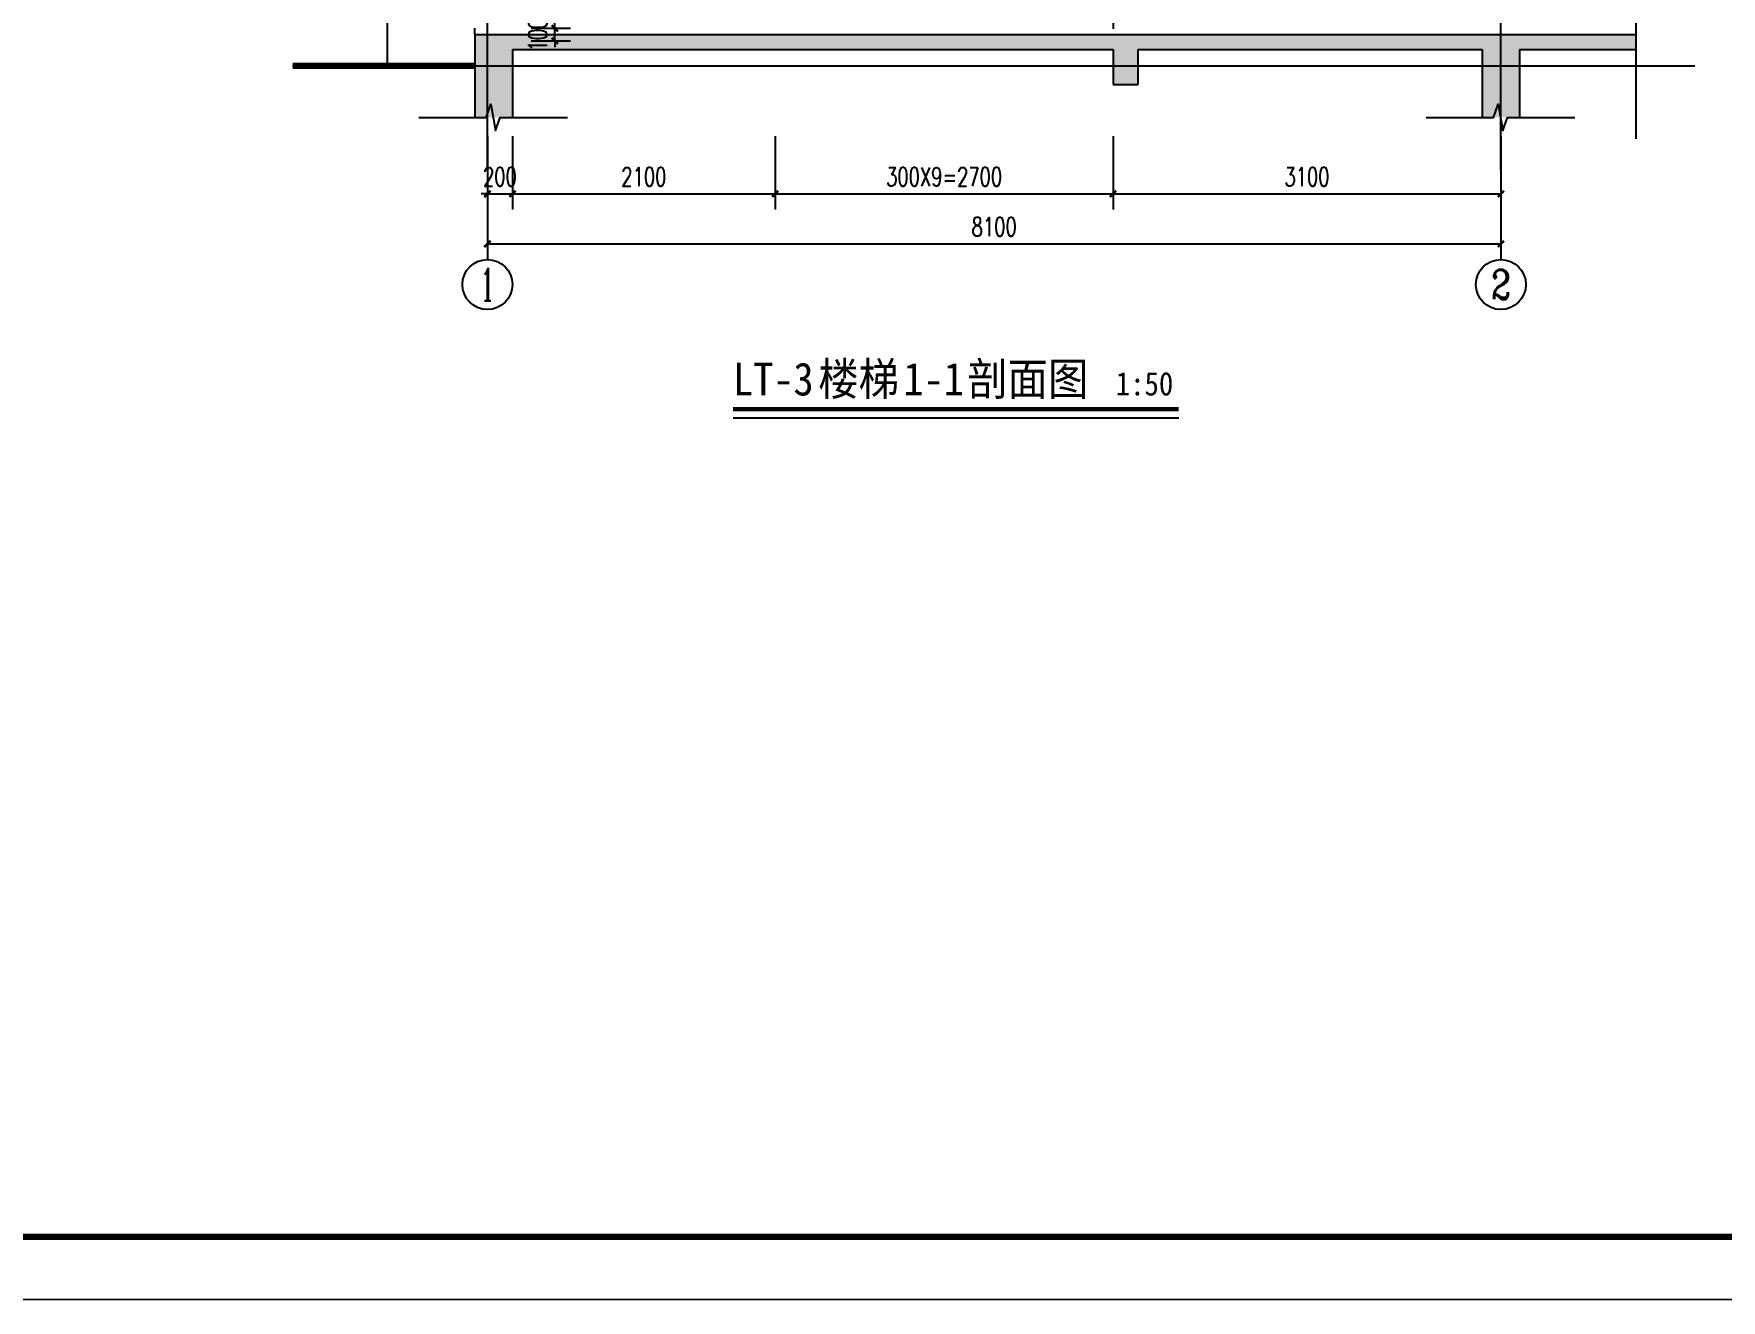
# Model space of a CAD drawing. Extents: x 1738711 to 2346805, y 1189731 to 2516152.
# Drawn here: x 2087986 to 2101473, y 1368210 to 1378333 of the extents above; entities that cross this region are included whole.
import ezdxf
from ezdxf.enums import TextEntityAlignment as Align

# ---------------------------------------------------------------- set-up
doc = ezdxf.new("R2010")
doc.units = 0
doc.header["$LTSCALE"] = 1000
doc.header["$MEASUREMENT"] = 0
doc.linetypes.add('DASH', pattern=[0.35, 0.25, -0.1])
doc.linetypes.add('复件 140224通州运河二期售楼部条件图_t3$0$X-ME SHAFT SH$0$X-B2$0$WATER_LINE', pattern=[0])
for name, color, linetype in [('AXIS', 3, 'Continuous'), ('AXIS_TEXT', 7, 'Continuous'), ('DIM_SYMB', 3, 'Continuous'), ('DOTE', 1, 'Continuous'), ('PUB_DIM', 3, 'Continuous'), ('PUB_HATCH', 8, 'Continuous'), ('PUB_TEXT', 7, 'Continuous'), ('TK', 4, 'Continuous'), ('WALL', 40, 'Continuous'), ('切线', 35, 'Continuous'), ('看线', 8, 'Continuous')]:
    doc.layers.add(name, color=color, linetype=linetype)
doc.styles.add('_TCH_AXIS', font='COMPLEX', dxfattribs={"bigfont": 'GBCBIG'})
doc.styles.add('_TCH_DIM_T3', font='SIMPLEX', dxfattribs={"width": 0.705882, "bigfont": 'GBCBIG'})
doc.styles.add('COMPLEX', font='COMPLEX')
doc.styles.add('宋体', font='SIMSUN.TTF', dxfattribs={"width": 0.75})
doc.styles.add('黑体', font='simhei_0.ttf', dxfattribs={"width": 0.9})
doc.dimstyles.new('_TCH_ARCH&&50', dxfattribs={"dimtxt": 148.75, "dimasz": 50, "dimexe": 125, "dimexo": 150, "dimgap": 63.125, "dimtad": 1, "dimdec": 0, "dimzin": 0, "dimdsep": 46, "dimtxsty": '_TCH_DIM_T3', "dimblk": 'ARCHTICK', "dimcen": 0.09, "dimclrt": 7, "dimazin": 2, "dimtfac": 1, "dimtdec": 0, "dimtix": 1, "dimtmove": 2, "dimatfit": 3, "dimfxl": 50, "dimtolj": 1, "dimtzin": 0, "dimarcsym": 0})

# ---------------------------------------------------------------- blocks, each defined once
blk = doc.blocks.new('hjashrtahreahe')
at = {"layer": 'TK', "color": 7, "const_width": 25}
blk.add_lwpolyline([(0, 59400), (84100, 59400), (84100, 0), (0, 0)], close=True, dxfattribs=at)
at = {"layer": 'TK', "color": 3, "const_width": 100}
blk.add_lwpolyline([(2500, 1000), (2500, 58400), (83100, 58400), (83100, 1000)], close=True, dxfattribs=at)
at = {"layer": 'TK', "style": '宋体', "width": 0.75}
for tag, height, p in [('项目负责人', 350, (6003, 57089)), ('专业负责人', 350, (6003, 56224)), ('设计人', 350, (6003, 55419)), ('版号1', 250, (77304, 22193)), ('时间1', 250, (82405, 22193)), ('版号2', 250, (77304, 21593)), ('时间2', 250, (82405, 21593)), ('版号3', 250, (77304, 20993)), ('时间3', 250, (82405, 20993)), ('建筑会签', 0.0001, (78978, 2403)), ('电气会签', 0.0001, (82128, 2403)), ('结构会签', 0.0001, (78978, 1803)), ('暖通会签', 0.0001, (82128, 1803)), ('给排水会签', 0.0001, (78978, 1250)), ('智能化会签', 0.0001, (82128, 1250))]:
    blk.add_attdef(tag, text='', height=height, dxfattribs=at).set_placement(p, align=Align.CENTER)
for tag, p in [('合作设计单位', (80816, 48986)), ('版号说明1', (79854, 22318)), ('版号说明2', (79854, 21718)), ('版号说明3', (79854, 21118)), ('浙江绿储科技有限公司', (80545, 16036)), ('百兆瓦级集中式熔盐储能关键', (80545, 14953)), ('设备研发及制造基地项目', (80545, 14603)), ('1#研发楼', (80545, 13636)), ('图名', (80545, 12436)), ('工程编号', (78978, 11461)), ('子项编号', (82128, 11461)), ('建筑', (78978, 10711)), ('图号', (82128, 10711)), ('施工图', (78978, 9961)), ('2023.03', (82128, 9961)), ('审定', (79353, 8461)), ('审核', (79353, 7711)), ('工程负责', (79353, 6961)), ('专业负责', (79353, 6211)), ('设计', (79353, 5461)), ('制图', (79353, 4711)), ('校对', (79353, 3961))]:
    blk.add_attdef(tag, text='', height=250, dxfattribs=at).set_placement(p, align=Align.MIDDLE_CENTER)
blk = doc.blocks.new('_ArchTick')
at = {"color": 0, "linetype": 'ByBlock', "const_width": 0.4}
blk.add_lwpolyline([(-0.5, -0.5), (0.5, 0.5)], dxfattribs=at)
blk = doc.blocks.new('*D2220')
at = {"layer": 'Defpoints', "color": 0, "transparency": 16777216}
for p in [(2091812, 1378376), (2092151, 1378376), (2091812, 1378276)]:
    blk.add_point(p, dxfattribs=at)
at = {"layer": 'PUB_DIM', "color": 0, "lineweight": -2, "transparency": 16777216}
for p, q in [((2091962, 1378376), (2092276, 1378376)), ((2092151, 1378376), (2092151, 1378426)), ((2092151, 1378276), (2092151, 1378376)), ((2091962, 1378276), (2092276, 1378276)), ((2092151, 1378276), (2092151, 1378226))]:
    blk.add_line(p, q, dxfattribs=at)
at = {"layer": 'PUB_DIM', "color": 0, "lineweight": -2, "transparency": 16777216, "xscale": 50, "yscale": 50, "zscale": 50}
for p, rotation in [((2092151, 1378376), 270), ((2092151, 1378276), 90)]:
    blk.add_blockref('_ArchTick', p, dxfattribs=dict(at, rotation=rotation))
at = {"layer": 'PUB_DIM', "color": 7, "transparency": 16777216, "insert": (2092014, 1378326), "char_height": 148.8, "attachment_point": 5, "rotation": 90, "style": '_TCH_DIM_T3'}
blk.add_mtext('\\A1;100', dxfattribs=at)
blk = doc.blocks.new('*D2226')
at = {"layer": 'Defpoints', "color": 0, "transparency": 16777216}
for p in [(2091612, 1377264), (2099712, 1377264), (2099712, 1376653)]:
    blk.add_point(p, dxfattribs=at)
at = {"layer": 'PUB_DIM', "color": 0, "lineweight": -2, "transparency": 16777216}
for p, q in [((2091612, 1377114), (2091612, 1376528)), ((2099712, 1377114), (2099712, 1376528)), ((2091612, 1376653), (2099712, 1376653))]:
    blk.add_line(p, q, dxfattribs=at)
at = {"layer": 'PUB_DIM', "color": 0, "lineweight": -2, "transparency": 16777216, "xscale": 50, "yscale": 50, "zscale": 50, "rotation": 180}
blk.add_blockref('_ArchTick', (2091612, 1376653), dxfattribs=at)
at = {"layer": 'PUB_DIM', "color": 0, "lineweight": -2, "transparency": 16777216, "xscale": 50, "yscale": 50, "zscale": 50}
blk.add_blockref('_ArchTick', (2099712, 1376653), dxfattribs=at)
at = {"layer": 'PUB_DIM', "color": 7, "transparency": 16777216, "insert": (2095662, 1376790), "char_height": 148.8, "attachment_point": 5, "style": '_TCH_DIM_T3'}
blk.add_mtext('\\A1;8100', dxfattribs=at)
blk = doc.blocks.new('*D2227')
at = {"layer": 'Defpoints', "color": 0, "transparency": 16777216}
for p in [(2091612, 1377664), (2091812, 1377664), (2091812, 1377053)]:
    blk.add_point(p, dxfattribs=at)
at = {"layer": 'PUB_DIM', "color": 0, "lineweight": -2, "transparency": 16777216}
for p, q in [((2091612, 1377514), (2091612, 1376928)), ((2091812, 1377514), (2091812, 1376928)), ((2091612, 1377053), (2091562, 1377053)), ((2091612, 1377053), (2091812, 1377053)), ((2091812, 1377053), (2091862, 1377053))]:
    blk.add_line(p, q, dxfattribs=at)
at = {"layer": 'PUB_DIM', "color": 0, "lineweight": -2, "transparency": 16777216, "xscale": 50, "yscale": 50, "zscale": 50}
blk.add_blockref('_ArchTick', (2091612, 1377053), dxfattribs=at)
at = {"layer": 'PUB_DIM', "color": 0, "lineweight": -2, "transparency": 16777216, "xscale": 50, "yscale": 50, "zscale": 50, "rotation": 180}
blk.add_blockref('_ArchTick', (2091812, 1377053), dxfattribs=at)
at = {"layer": 'PUB_DIM', "color": 7, "transparency": 16777216, "insert": (2091712, 1377190), "char_height": 148.8, "attachment_point": 5, "style": '_TCH_DIM_T3'}
blk.add_mtext('\\A1;200', dxfattribs=at)
blk = doc.blocks.new('*D2228')
at = {"layer": 'Defpoints', "color": 0, "transparency": 16777216}
for p in [(2091812, 1377664), (2093912, 1377664), (2093912, 1377053)]:
    blk.add_point(p, dxfattribs=at)
at = {"layer": 'PUB_DIM', "color": 0, "lineweight": -2, "transparency": 16777216}
for p, q in [((2091812, 1377514), (2091812, 1376928)), ((2093912, 1377514), (2093912, 1376928)), ((2091812, 1377053), (2093912, 1377053))]:
    blk.add_line(p, q, dxfattribs=at)
at = {"layer": 'PUB_DIM', "color": 0, "lineweight": -2, "transparency": 16777216, "xscale": 50, "yscale": 50, "zscale": 50, "rotation": 180}
blk.add_blockref('_ArchTick', (2091812, 1377053), dxfattribs=at)
at = {"layer": 'PUB_DIM', "color": 0, "lineweight": -2, "transparency": 16777216, "xscale": 50, "yscale": 50, "zscale": 50}
blk.add_blockref('_ArchTick', (2093912, 1377053), dxfattribs=at)
at = {"layer": 'PUB_DIM', "color": 7, "transparency": 16777216, "insert": (2092862, 1377190), "char_height": 148.8, "attachment_point": 5, "style": '_TCH_DIM_T3'}
blk.add_mtext('\\A1;2100', dxfattribs=at)
blk = doc.blocks.new('*D2229')
at = {"layer": 'Defpoints', "color": 0, "transparency": 16777216}
for p in [(2093912, 1377664), (2096612, 1377664), (2096612, 1377053)]:
    blk.add_point(p, dxfattribs=at)
at = {"layer": 'PUB_DIM', "color": 0, "lineweight": -2, "transparency": 16777216}
for p, q in [((2093912, 1377514), (2093912, 1376928)), ((2096612, 1377514), (2096612, 1376928)), ((2093912, 1377053), (2096612, 1377053))]:
    blk.add_line(p, q, dxfattribs=at)
at = {"layer": 'PUB_DIM', "color": 0, "lineweight": -2, "transparency": 16777216, "xscale": 50, "yscale": 50, "zscale": 50, "rotation": 180}
blk.add_blockref('_ArchTick', (2093912, 1377053), dxfattribs=at)
at = {"layer": 'PUB_DIM', "color": 0, "lineweight": -2, "transparency": 16777216, "xscale": 50, "yscale": 50, "zscale": 50}
blk.add_blockref('_ArchTick', (2096612, 1377053), dxfattribs=at)
at = {"layer": 'PUB_DIM', "color": 7, "transparency": 16777216, "insert": (2095262, 1377190), "char_height": 148.75, "attachment_point": 5, "style": '_TCH_DIM_T3'}
blk.add_mtext('\\A1;300X9=2700', dxfattribs=at)
blk = doc.blocks.new('*D2230')
at = {"layer": 'Defpoints', "color": 0, "transparency": 16777216}
for p in [(2096612, 1377664), (2099712, 1377664), (2099712, 1377053)]:
    blk.add_point(p, dxfattribs=at)
at = {"layer": 'PUB_DIM', "color": 0, "lineweight": -2, "transparency": 16777216}
for p, q in [((2096612, 1377514), (2096612, 1376928)), ((2099712, 1377514), (2099712, 1376928)), ((2096612, 1377053), (2099712, 1377053))]:
    blk.add_line(p, q, dxfattribs=at)
at = {"layer": 'PUB_DIM', "color": 0, "lineweight": -2, "transparency": 16777216, "xscale": 50, "yscale": 50, "zscale": 50, "rotation": 180}
blk.add_blockref('_ArchTick', (2096612, 1377053), dxfattribs=at)
at = {"layer": 'PUB_DIM', "color": 0, "lineweight": -2, "transparency": 16777216, "xscale": 50, "yscale": 50, "zscale": 50}
blk.add_blockref('_ArchTick', (2099712, 1377053), dxfattribs=at)
at = {"layer": 'PUB_DIM', "color": 7, "transparency": 16777216, "insert": (2098162, 1377190), "char_height": 148.8, "attachment_point": 5, "style": '_TCH_DIM_T3'}
blk.add_mtext('\\A1;3100', dxfattribs=at)
blk = doc.blocks.new('_AXISO')
blk.add_circle((0, 0), 0.5)
at = {"layer": 'AXIS_TEXT', "style": 'COMPLEX', "width": 1.041667}
blk.add_attdef('A', text='', height=0.56, dxfattribs=at).set_placement((-0.25, -0.28), (0.25, -0.28), align=Align.FIT)

msp = doc.modelspace()

# ---------------------------------------------------------------- hatches: boundary and pattern name
at = {"layer": 'PUB_HATCH', "linetype": '复件 140224通州运河二期售楼部条件图_t3$0$X-ME SHAFT SH$0$X-B2$0$WATER_LINE'}
h = msp.add_hatch(dxfattribs=at)
h.set_pattern_fill('钢筋混凝土', color=256, scale=50, style=0)
h.set_pattern_definition([(45, (169519.91, 20180.16), (-88.3883476, 88.3883476), []), (50, (169519.9, 20180.16), (358.63009, -31.376067), [37.5, -412.5]), (355, (169519.9, 20180.16), (-69.375667, 376.096067), [30, -330]), (100.4514, (169549.8, 20177.55), (289.25469, 344.71977), [31.870095, -350.571056]), (46.1842, (169519.9, 20280.16), (533.620524, -82.75951), [56.25, -618.75]), (96.6356, (169564.4, 20273.27), (467.33135, 487.05894), [47.80514, -525.8565]), (351.1842, (169519.9, 20280.16), (467.33097, 487.0593), [45, -495]), (21, (169569.9, 20255.16), (298.453526, -201.309445), [37.5, -412.5]), (326, (169569.9, 20255.16), (121.657666, 362.57502), [30, -330]), (71.4514, (169594.78, 20238.4), (420.111314, 161.26525), [31.870095, -350.571056]), (37.5, (169519.91, 20180.16), (6.079928, 166.446927), [0, -326, 0, -335, 0, -331.25]), (7.5, (169519.9, 20180.16), (131.534769, 197.205856), [0, -191, 0, -318.5, 0, -126.25]), (327.5, (169408.41, 20180.16), (266.911218, -11.277436), [0, -125, 0, -390, 0, -517.5]), (317.5, (169358.4, 20180.16), (291.593085, 50.052491), [0, -162.5, 0, -259, 0, -367.5])])
h.paths.add_polyline_path([(2091511.8, 1377663.6), (2091511.8, 1378326.1), (2100791.8, 1378326.1), (2100791.8, 1378206.1), (2099861.8, 1378206.1), (2099861.8, 1377663.6), (2099561.8, 1377663.6), (2099561.8, 1378206.1), (2096811.8, 1378206.1), (2096811.8, 1377926.1), (2096611.8, 1377926.1), (2096611.8, 1378206.1), (2091811.8, 1378206.1), (2091811.8, 1377663.6)])

# ---------------------------------------------------------------- linework, layer by layer
at = {"layer": 'AXIS'}
for p, q in [((2091611.8, 1377027.9), (2091611.8, 1376527.9)), ((2099711.8, 1377027.9), (2099711.8, 1376527.9))]:
    msp.add_line(p, q, dxfattribs=at)
at = {"layer": 'DIM_SYMB'}
for points in [[(2100791.8, 1377492), (2100791.8, 1383883), (2100686.8, 1383921.3), (2100896.8, 1383958.3), (2100791.8, 1383995.5), (2100791.8, 1390386.6)], [(2091063.9, 1377663.6), (2091602.1, 1377663.6), (2091640.4, 1377768.6), (2091677.4, 1377558.6), (2091714.6, 1377663.6), (2092252.9, 1377663.6)], [(2099113.9, 1377663.6), (2099652.1, 1377663.6), (2099690.4, 1377768.6), (2099727.4, 1377558.6), (2099764.6, 1377663.6), (2100302.9, 1377663.6)], [(2093575.5, 1375261.7), (2097136.6, 1375261.7)]]:
    msp.add_lwpolyline(points, dxfattribs=at)
at = {"layer": 'DIM_SYMB', "const_width": 35}
msp.add_lwpolyline([(2093575.5, 1375331.7), (2097136.6, 1375331.7)], dxfattribs=at)
at = {"layer": 'DOTE'}
for p, q in [((2091611.8, 1377241.9), (2091611.8, 1390091.1)), ((2099711.8, 1377241.9), (2099711.8, 1390091.1)), ((2090055.5, 1378076.1), (2101262.6, 1378076.1))]:
    msp.add_line(p, q, dxfattribs=at)
at = {"layer": 'WALL'}
for p, q in [((2091511.8, 1378326.1), (2100791.8, 1378326.1)), ((2091511.8, 1378326.1), (2091511.8, 1377663.6)), ((2091811.8, 1378206.1), (2096611.8, 1378206.1)), ((2091811.8, 1378206.1), (2091811.8, 1377663.6)), ((2096611.8, 1378206.1), (2096611.8, 1377926.1)), ((2096811.8, 1377926.1), (2096811.8, 1378206.1)), ((2096811.8, 1378206.1), (2099561.8, 1378206.1)), ((2099561.8, 1378206.1), (2099561.8, 1377663.6)), ((2099861.8, 1378206.1), (2099861.8, 1377663.6)), ((2099861.8, 1378206.1), (2100791.8, 1378206.1)), ((2096611.8, 1377926.1), (2096811.8, 1377926.1))]:
    msp.add_line(p, q, dxfattribs=at)
at = {"layer": '切线'}
msp.add_line((2091511.8, 1378326.1), (2091511.8, 1378376.1), dxfattribs=at)
at = {"layer": '切线', "const_width": 50}
msp.add_lwpolyline([(2091511.8, 1378076.1), (2090055.5, 1378076.1)], dxfattribs=at)
at = {"layer": '看线'}
msp.add_line((2090811.8, 1387376.1), (2090811.8, 1378076.1), dxfattribs=at)
at = {"layer": '看线', "linetype": 'DASH', "ltscale": 0.5}
msp.add_lwpolyline([(2093911.8, 1379846.1), (2093911.8, 1379696.1), (2094211.8, 1379696.1), (2094211.8, 1379546.1), (2094511.8, 1379546.1), (2094511.8, 1379396.1), (2094811.8, 1379396.1), (2094811.8, 1379246.1), (2095111.8, 1379246.1), (2095111.8, 1379096.1), (2095411.8, 1379096.1), (2095411.8, 1378946.1), (2095711.8, 1378946.1), (2095711.8, 1378796.1), (2096011.8, 1378796.1), (2096011.8, 1378646.1), (2096311.8, 1378646.1), (2096311.8, 1378496.1), (2096611.8, 1378496.1), (2096611.8, 1378326.1)], dxfattribs=at)

# ---------------------------------------------------------------- block references
at = {"xscale": 0.5, "yscale": 0.5, "zscale": 0.5}
msp.add_blockref('hjashrtahreahe', (2066033.1, 1368216), dxfattribs=at)
at = {"layer": 'AXIS'}
ref = msp.add_blockref('_AXISO', (2091611.8, 1376327.9), dxfattribs=dict(at, xscale=400, yscale=400, zscale=400))
ref.add_attrib('A', '1', dxfattribs={"layer": 'AXIS_TEXT', "ltscale": 0.5, "height": 257.4, "style": '_TCH_AXIS'}).set_placement((2091556.6, 1376199.2), (2091666.9, 1376199.2), align=Align.FIT)
ref = msp.add_blockref('_AXISO', (2099711.8, 1376327.9), dxfattribs=dict(at, xscale=400, yscale=400, zscale=400))
ref.add_attrib('A', '2', dxfattribs={"layer": 'AXIS_TEXT', "ltscale": 0.5, "height": 233, "style": '_TCH_AXIS'}).set_placement((2099634.1, 1376211.4), (2099789.5, 1376211.4), align=Align.FIT)

# ---------------------------------------------------------------- texts
at = {"layer": 'PUB_TEXT', "color": 7, "style": '黑体', "width": 0.9}
for s, height, p in [('LT-3', 262.87, (2093575.5, 1375441.6)), ('楼梯', 262.87, (2094256, 1375441.6)), ('1-1', 262.87, (2094936.5, 1375441.6)), ('剖面图', 262.87, (2095446.9, 1375441.6)), ('1:50', 187.76, (2096633.8, 1375441.6))]:
    msp.add_text(s, height=height, dxfattribs=at).set_placement(p)

# ---------------------------------------------------------------- dimensions: what is measured, and where the dimension line sits
at = {"layer": 'PUB_DIM'}
for p1, p2, distance, picture, middle in [((2091811.8, 1378276.1), (2091811.8, 1378376.1), -339.4, '*D2220', (2092013.6, 1378326.1)), ((2091611.8, 1377663.6), (2091811.8, 1377663.6), -610.8, '*D2227', (2091711.8, 1377190.4)), ((2091811.8, 1377663.6), (2093911.8, 1377663.6), -610.8, '*D2228', (2092861.8, 1377190.4)), ((2096611.8, 1377663.6), (2099711.8, 1377663.6), -610.8, '*D2230', (2098161.8, 1377190.4)), ((2091611.8, 1377263.6), (2099711.8, 1377263.6), -610.8, '*D2226', (2095661.8, 1376790.4))]:
    dim = msp.add_aligned_dim(p1=p1, p2=p2, distance=distance, dimstyle='_TCH_ARCH&&50', dxfattribs=at)
    dim.commit()
    dim.dimension.update_dxf_attribs({"geometry": picture, "text_midpoint": middle})
dim = msp.add_aligned_dim(p1=(2093911.8, 1377663.6), p2=(2096611.8, 1377663.6), distance=-610.8, text='300X9=2700', dimstyle='_TCH_ARCH&&50', dxfattribs=at)
dim.commit()
dim.dimension.update_dxf_attribs({"geometry": '*D2229', "text_midpoint": (2095261.8, 1377190.4)})

doc.saveas('drawing.dxf')
